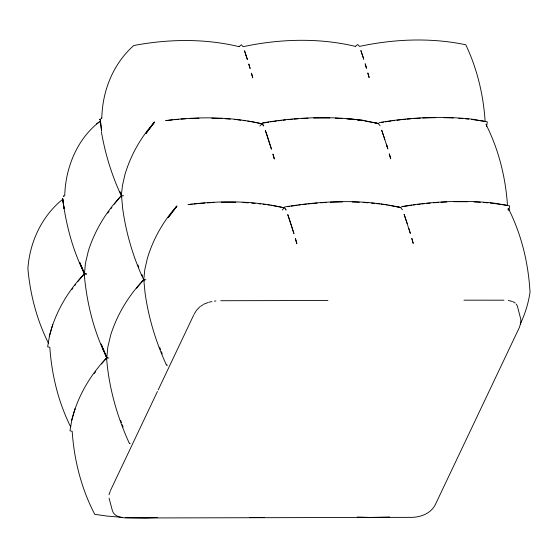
<?xml version="1.0" encoding="UTF-8"?>
<svg xmlns="http://www.w3.org/2000/svg" width="558" height="558" viewBox="0 0 558 558"><rect width="100%" height="100%" fill="white"/><g stroke="black" fill="none" stroke-linecap="round" stroke-linejoin="round"><path stroke-width="0.84" d="M84.314 275.178L85.437 263.278L88.373 250.898C94.909 230.224 106.501 211.266 121.414 195.579L117.836 199.792M106.669 359.192L107.785 347.292L110.728 334.912C117.264 314.238 128.856 295.273 143.769 279.586L144.829 269.521L147.249 258.772C152.983 239.277 163.229 221.156 176.865 206.097L168.16 217.69L172.255 212.235M64.714 196.081C65.412 167.881 77.025 138.719 99.966 121.428M101.835 117.85C102.407 90.801 113.246 63.549 133.794 45.512C168.523 38.962 204.723 38.376 239.208 46.684M77.66 281.825L84.474 273.629L79.62 262.344L84.293 273.811L86.476 273.992L84.293 273.811C67.839 291.137 55.228 312.48 49.509 335.783L47.639 346.762L49.829 347.306C51.713 374.809 58.318 402.144 70.678 426.856M107.352 357.762L106.648 357.824C90.187 375.15 77.583 396.494 71.863 419.79L69.994 430.776L72.184 431.32C74.109 459.883 81.245 488.236 94.435 513.716L94.595 514.309L106.676 516.031L122.669 517.392M486.541 126.666L487.329 121.881L471.852 119.133C441.162 115.806 410.074 117.431 379.663 122.509L378.178 123.506L364.911 120.995M508.01 209.843L508.268 208.28C521.277 233.907 528.203 262.351 529.94 290.969L530.1 291.562C528.538 302.785 525.211 313.749 520.272 323.947M508.896 210.673L509.677 205.895L494.207 203.147C463.51 199.813 432.429 201.445 402.018 206.523L400.532 207.513L388.793 205.246M49.334 336.404L52.64 324.833L52.459 325.447M71.689 420.418L74.988 408.847L74.814 409.453M108.998 494.786L110.17 491.326M110.407 490.635L157.447 391.479M158.193 389.909L193.661 315.151M194.038 314.363L196.569 310.206L199.862 306.809M259.916 126.031L262.504 122.913L263.299 122.774C296.179 117.299 329.862 115.813 362.944 120.347M282.271 210.045L284.859 206.92L285.654 206.788C323.556 200.754 362.881 198.815 400.532 207.513L402.457 209.773M168.551 216.999L169.458 215.709M107.722 213.163L109.082 211.238M71.968 289.476L72.875 288.193M94.316 373.483L95.676 371.565M147.103 131.695L148.051 130.412M173.28 210.868L176.865 206.097L171.829 212.493M110.896 208.678L111.858 207.409M74.744 285.64L75.707 284.364M149.474 128.48L154.51 122.083L145.805 133.683L154.51 122.083C140.881 137.142 130.628 155.263 124.894 174.759L122.474 185.507L121.421 194.582L122.655 208.441C126.045 233.014 133.118 257.078 143.573 279.572L145.945 279.767M114.271 204.221L117.326 200.42M136.619 288.228L143.943 279.405M101.542 363.935L106.829 357.636L104.82 352.935M63.577 196.025L63.263 196.297L63.954 195.851M62.859 199.185C41.843 215.946 29.665 242.123 27.9 268.712C30.216 294.673 36.926 320.355 48.699 343.665M239.194 46.516L241.3 44.78L243.135 46.677C280.032 38.844 318.73 37.637 355.572 46.419M355.558 46.251L357.657 44.514L359.498 46.412C394.339 38.948 430.783 37.477 465.777 44.759C477.181 68.697 483.388 94.93 485.132 121.337L471.754 119.447M96.548 123.869L100.001 121.546M200.538 306.363L203.251 304.598M203.928 304.159L207.946 302.576M123.59 195.76L121.219 195.565C111.739 175.254 105.113 153.631 101.354 131.542M108.831 358.006L106.648 357.824L101.472 345.102L104.151 351.373M208.755 302.262L211.949 301.606M262.957 123.088L268.858 122.139M381.853 122.418L383.534 122.146M385.222 121.874L391.109 121.016M287.837 206.697L289.525 206.425M291.213 206.153L297.1 205.295M402.52 206.697L408.414 205.756M270.539 121.874L276.426 121.051M392.79 120.786L394.471 120.549M298.781 205.058L300.462 204.828M409.258 205.616L411.783 205.267M413.464 205.03L415.145 204.793M278.107 120.814L281.462 120.416M283.136 120.214L285.647 119.921M396.989 120.249L400.337 119.851M302.973 204.528L306.328 204.13M417.663 204.458L420.181 204.165M421.855 203.963L424.366 203.663M172.52 119.886L165.684 120.591C197.539 116.559 230.405 116.469 261.814 123.771L262.992 124.546L263.739 126.024L261.814 123.771L253.137 121.986M174.229 119.712L178.448 119.321M192.308 204.165L188.039 204.605C219.894 200.566 252.76 200.482 284.168 207.778L285.347 208.559L286.094 210.038L285.529 209.431M194.017 203.984L198.285 203.544M288.151 119.67L292.315 119.266M402.011 119.656L405.345 119.328M407.012 119.161L411.176 118.791M308.002 203.928L312.173 203.524M313.84 203.356L317.16 203.07M426.87 203.419L430.204 203.091M180.931 119.133L185.891 118.791M293.982 119.119L298.125 118.805M413.659 118.603L420.265 118.17M199.973 203.398L204.939 203.014M320.48 202.812L326.256 202.442M433.524 202.805L438.497 202.421M214.342 301.118L215.932 301.02M190.006 118.561L198.99 118.233M301.432 118.568L308.016 118.205M422.734 118.031L435.756 117.661M207.423 202.847L214 202.484M440.973 202.268L446.728 201.954M389.693 516.987L370.373 517.44L357.266 517.029M157.258 517.538L145.429 517.95L125.257 517.524M313.722 118.024L329.813 117.982M330.364 202.219L342.556 201.926M264.694 517.552L249.566 517.552M221.345 202.24L235.804 202.254M454.072 201.71L467.73 201.717M220.696 300.727L327.93 300.483M463.928 300.176L504 300.19M443.777 117.682L453.277 117.968M211.852 118.226L222.112 118.589M335.337 118.177L342.368 118.561M474.056 201.919L480.305 202.254M352.168 201.989L359.268 202.24M458.732 118.296L462.875 118.603M225.223 118.777L230.147 119.133M363.16 202.477L368.001 202.805M242.904 202.505L248.359 202.833M465.463 118.819L468.713 119.126M346.511 118.868L349.964 119.161M483.5 202.47L487.818 202.833M371.454 203.098L374.76 203.419M251.637 203.07L255.09 203.363M490.308 203.056L493.349 203.377M351.617 119.321L354.783 119.663M234.465 119.496L236.048 119.67M237.624 119.844L240.791 120.186M376.343 203.586L379.51 203.935M258.396 203.684L260.774 203.942M346.741 118.561L363.209 120.375L378.178 123.506L380.103 125.759M494.862 203.551L507.487 205.344C505.597 177.277 498.678 149.411 485.913 124.274M357.155 119.921L359.491 120.235M361.828 120.542L363.384 120.751M243.128 120.5L245.464 120.807M381.065 204.137L384.176 204.556M263.146 204.2L265.482 204.507M267.812 204.821L269.375 205.03M247.78 121.142L252.369 121.867M385.738 204.765L387.266 205.009M270.902 205.267L284.168 207.778M508.282 300.448L512.042 301.383M375.499 122.83L378.178 123.506M397.854 206.844L400.532 207.513M512.795 301.571L515.222 303.071M516.22 304.11L517.385 306.084L520.795 319.336L520.872 322.712L519.338 327.546L435.721 503.79C431.362 513.667 420.014 517.698 409.844 517.357L128.34 517.998C122.523 517.964 114.362 517.28 112.367 510.57L109.068 498.182M119.907 191.547L120.919 193.856M141.739 274.362L142.688 276.524M80.84 265.155L84.474 273.629C72.659 250.305 66.004 224.588 62.684 198.732L64.093 208.678L62.642 198.571M103.125 348.987L106.829 357.636C93.911 331.864 86.853 303.35 84.265 274.703M161.381 351.728L162.238 353.884M137.952 264.98L138.803 267.149M101.117 343.93L102.532 347.543M159.679 347.306L160.523 349.566M122.265 424.75L123.088 426.961M120.661 420.327L121.435 422.539M121.414 195.579L121.895 196.953M144.25 280.967L143.769 279.586L145.01 292.448C148.386 317.453 155.849 341.796 166.291 364.73L167.121 365.469L166.961 364.883M384.853 139.409L381.721 130.223L387.845 148.93L386.366 144.124L387.015 146.147M407.291 223.674L404.104 214.314L410.332 233.384L408.833 228.487M129.881 443.226L130.007 443.708L129.17 442.961C117.054 416.394 108.977 387.873 106.62 358.717M100.28 119.293L99.596 119.579L100.287 119.273M100.084 119.245L101.542 130.6L100.287 118.924L100.084 119.245M101.744 118.129L101.361 118.282L101.744 118.129M266.801 134.527L265.357 130.488L271.481 149.195L266.801 134.527M289.288 218.931L287.74 214.579L293.968 233.649L289.288 218.931M362.463 55.207L360.859 50.499L363.739 59.246L362.463 55.207M246.113 55.514L244.495 50.764L247.375 59.511L246.113 55.514M249.377 65.977L248.77 63.996L250.13 68.55L249.377 65.977M365.846 66.06L365.134 63.731L366.494 68.285L365.846 66.06M390.209 157.007L389.289 153.813L390.698 158.779L390.209 157.007M412.557 241.021L411.797 238.364L413.227 243.428L412.557 241.021M273.852 157.3L272.925 154.078L274.334 159.044L273.852 157.3M296.2 241.307L295.433 238.629L296.863 243.693L296.2 241.307M368.894 76.76L367.827 72.917L369.124 77.611L368.894 76.76M252.53 77.039L251.463 73.182L252.76 77.876L252.53 77.039"/></g></svg>
